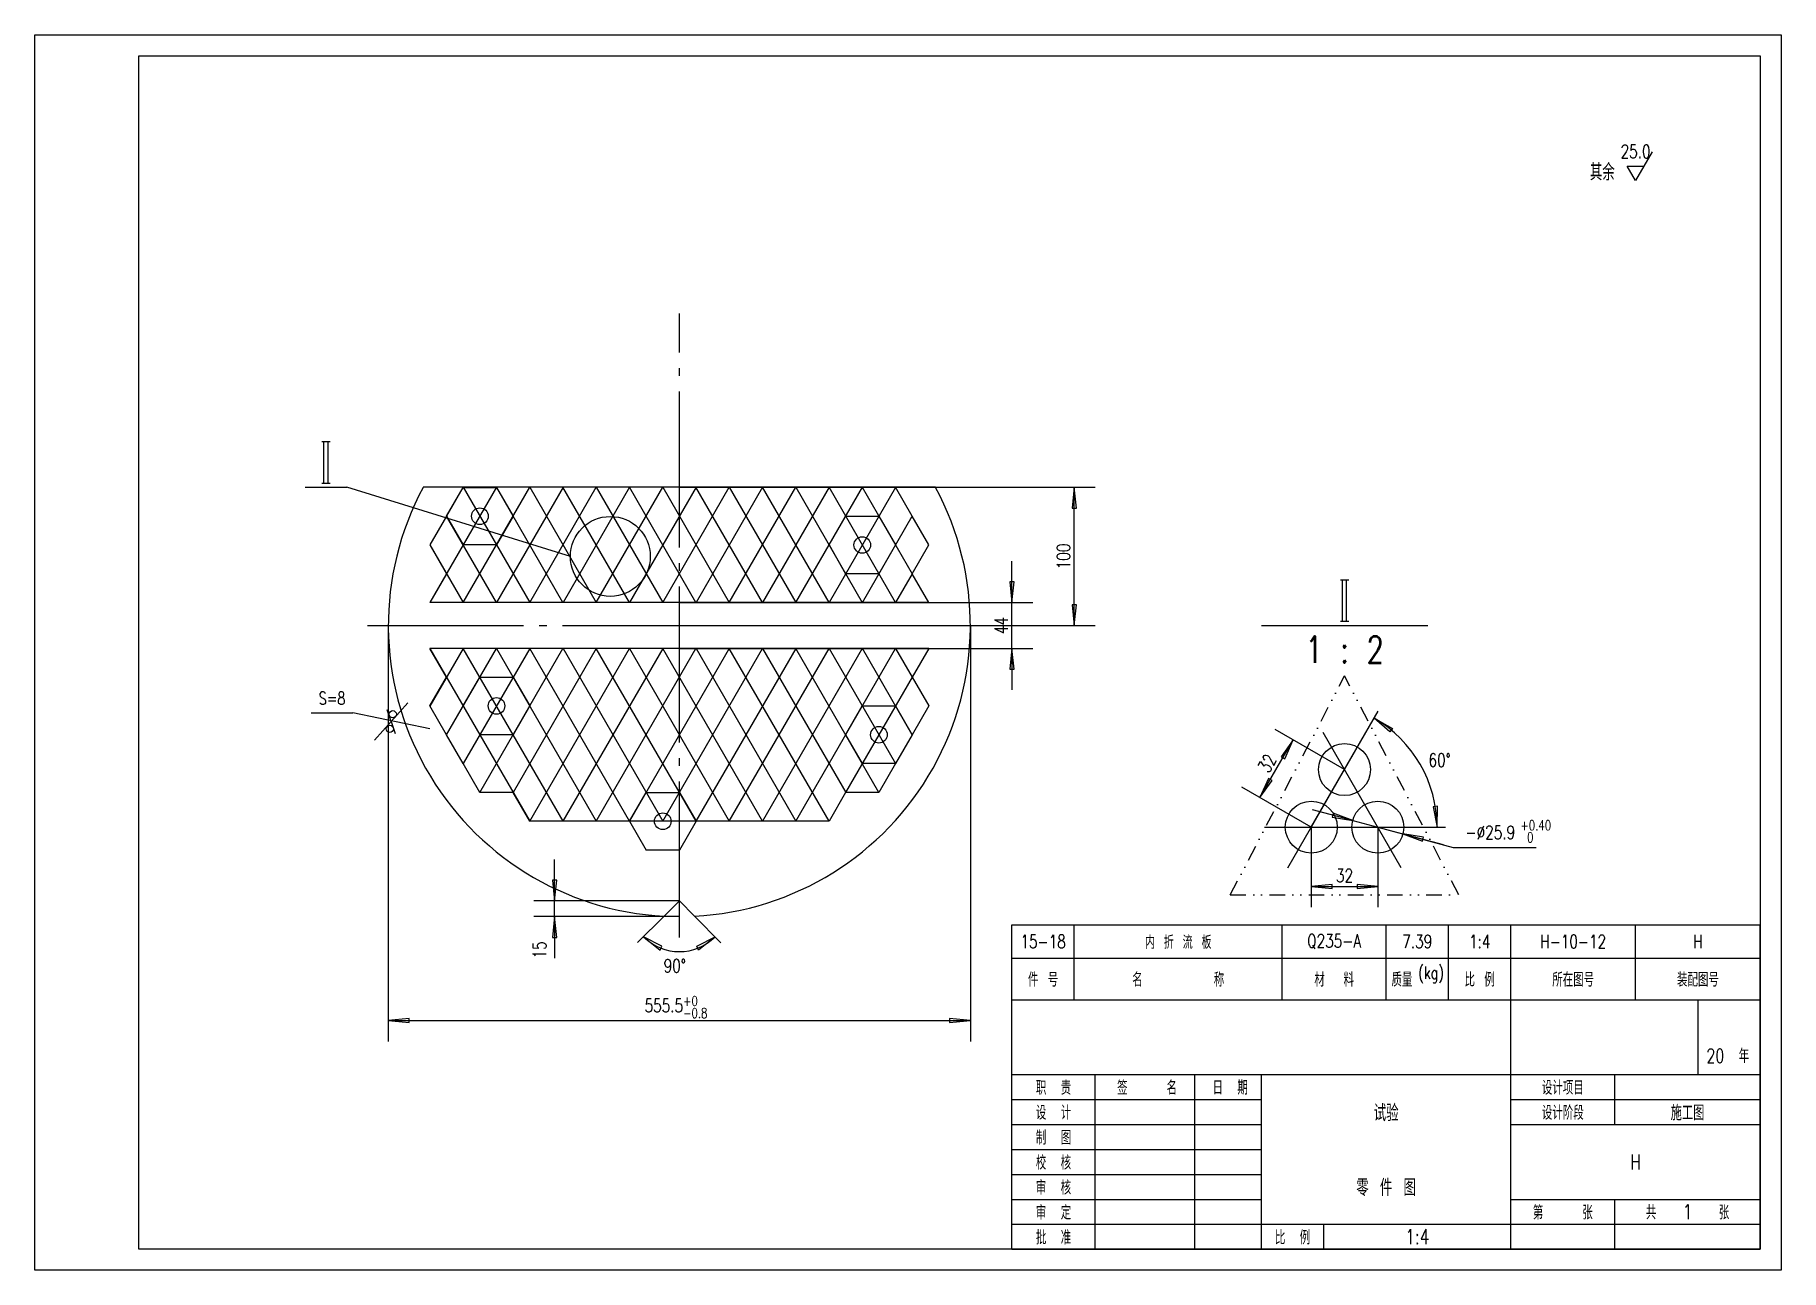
# Model space of a CAD drawing. Extents: x -100 to 1580, y -20 to 1168.
import ezdxf
from ezdxf.enums import TextEntityAlignment as Align

# ---------------------------------------------------------------- set-up
doc = ezdxf.new("R2010")
doc.units = 0
doc.header["$LTSCALE"] = 30
doc.header["$MEASUREMENT"] = 0
doc.linetypes.add('CENTER', pattern=[6.25, 5, -0.5, 0.25, -0.5])
doc.linetypes.add('DIVIDE', pattern=[1.25, 0.5, -0.25, 0, -0.25, 0, -0.25])
for name, color, linetype in [('1', 2, 'CONTINUOUS'), ('2', 1, 'CONTINUOUS'), ('4', 2, 'CENTER'), ('6', 6, 'DIVIDE')]:
    doc.layers.add(name, color=color, linetype=linetype)
doc.styles.add('HZ', font='txt', dxfattribs={"width": 0.75, "bigfont": 'hztxt'})
doc.styles.get("Standard").update_dxf_attribs({"font": 'simplex', "width": 0.75, "bigfont": 'hztxt'})

# ---------------------------------------------------------------- blocks, each defined once
blk = doc.blocks.new('BT3')
at = {"layer": '1'}
for p, q in [((-165, 0), (-165, 18)), ((-115, 0), (-115, 18)), ((-90, 0), (-90, 18)), ((-75, 0), (-75, 18)), ((-60, 0), (-60, 18)), ((-30, 0), (-30, 18)), ((-180, 10), (0, 10))]:
    blk.add_line(p, q, dxfattribs=at)
at = {"layer": '2'}
for p, q in [((-180, 18), (0, 18)), ((-180, 18), (0, 18)), ((-180, 0), (-180, 18)), ((0, 0), (0, 18)), ((-180, 0), (0, 0))]:
    blk.add_line(p, q, dxfattribs=at)
at = {"layer": '1', "style": 'HZ', "width": 0.75}
blk.add_text('(kg)', height=3, dxfattribs=at).set_placement((-79.2, 5), align=Align.CENTER)
for s, p in [('件 号', (-172.5, 5)), ('名       称', (-140, 5)), ('材  料', (-102.5, 5)), ('质量', (-86.2, 5)), ('比 例', (-67.5, 5)), ('所在图号', (-45, 5)), ('装配图号', (-15, 5))]:
    blk.add_text(s, height=3.36, dxfattribs=at).set_placement(p, align=Align.MIDDLE)

msp = doc.modelspace()

# ---------------------------------------------------------------- linework, layer by layer
at = {"layer": '1'}
for p, q in [((176, 776.9), (184, 776.9)), ((178, 736.9), (178, 776.9)), ((182, 736.9), (182, 776.9)), ((160, 732.9), (200, 732.9)), ((176, 736.9), (184, 736.9)), ((415.2, 666.4), (200, 732.9)), ((344.1, 732.9), (280.1, 622)), ((312.1, 622), (376.1, 732.9)), ((312.1, 732.9), (376.1, 622)), ((408, 622), (344, 732.9)), ((408.1, 732.9), (344.1, 622)), ((376, 732.9), (440, 622)), ((376.1, 622), (440.1, 732.9)), ((472, 622), (408, 732.9)), ((472.1, 732.9), (408.1, 622)), ((440, 732.9), (504, 622)), ((440.1, 622), (504.1, 732.9)), ((536, 622), (472, 732.9)), ((536.1, 732.9), (472.1, 622)), ((504, 732.9), (568, 622)), ((504.1, 622), (568.1, 732.9)), ((520, 732.9), (920, 732.9)), ((600, 622), (536, 732.9)), ((600.1, 732.9), (536.1, 622)), ((568, 732.9), (632, 622)), ((568.1, 622), (632.1, 732.9)), ((664, 622), (600, 732.9)), ((664.1, 732.9), (600.1, 622)), ((632, 732.9), (696, 622)), ((632.1, 622), (696.1, 732.9)), ((728, 622), (664, 732.9)), ((728, 732.8), (664.1, 622)), ((696, 732.9), (744, 649.7)), ((900, 600), (900, 732.9)), ((344.1, 622), (296, 705.2)), ((696.1, 622), (744, 705.1)), ((280, 677.5), (312.1, 622)), ((744, 649.7), (728.1, 622)), ((1156, 644), (1164, 644)), ((1158, 604), (1158, 644)), ((1162, 604), (1162, 644)), ((520, 622), (860, 622)), ((840, 578), (840, 622)), ((240, 600), (240, 200)), ((520, 600), (920, 600)), ((800, 600), (800, 200)), ((1156, 604), (1164, 604)), ((312.1, 578), (280, 522.5)), ((280.1, 578), (376.1, 411.7)), ((296, 494.8), (344.1, 578)), ((376.1, 578), (312, 467.1)), ((408.1, 411.7), (312.1, 578)), ((328, 439.4), (408, 578)), ((344.1, 578), (440.1, 411.7)), ((440, 578), (360, 439.4)), ((376, 411.7), (472, 578)), ((472.1, 411.7), (376.1, 578)), ((504, 578), (408, 411.7)), ((408.1, 578), (504.1, 411.7)), ((440, 411.7), (536, 578)), ((536.1, 411.7), (440.1, 578)), ((568, 578), (472, 411.7)), ((472.1, 578), (568.1, 411.7)), ((504, 411.7), (600, 578)), ((600.1, 411.7), (504.1, 578)), ((520, 578), (860, 578)), ((632, 578), (536, 411.7)), ((536.1, 578), (632.1, 411.7)), ((568, 411.7), (664, 578)), ((664, 411.8), (568.1, 578)), ((696, 578), (600, 411.7)), ((600.1, 578), (680.1, 439.4)), ((632, 411.7), (728, 578)), ((712, 439.5), (632.1, 578)), ((664.1, 578), (728, 467.2)), ((744, 494.9), (696.1, 578)), ((728.1, 578), (744, 550.3)), ((744, 550.3), (680, 439.4)), ((165.9, 515.9), (205.9, 515.9)), ((279.8, 500.6), (205.9, 515.9)), ((1128, 406), (1192.5, 517.7)), ((1078.6, 434.5), (1110.6, 489.9)), ((1160, 461.4), (1093.3, 499.9)), ((1128, 406), (1061.3, 444.5)), ((1128, 406), (1257, 406)), ((1128, 406), (1128, 329)), ((1167.9, 412.5), (1216.1, 399.5)), ((1192, 406), (1192, 329)), ((1192, 406), (1264.4, 386.6)), ((1264.4, 386.6), (1344.4, 386.6)), ((1128, 349), (1192, 349)), ((520, 335), (380, 335)), ((520, 320), (380, 320)), ((400, 320), (400, 335)), ((479.9, 295), (505.4, 320.4)), ((560, 294.9), (534.6, 320.4)), ((1320, 0), (1320, 240)), ((1500, 240), (1500, 168)), ((240, 220), (800, 220)), ((240, 220), (800, 220)), ((840, 168), (1560, 168)), ((920, 0), (920, 168)), ((1015.9, 0), (1015.9, 168)), ((1080, 0), (1080, 168)), ((1420, 120), (1420, 168)), ((840, 144), (1080, 144)), ((1320, 144), (1560, 144)), ((840, 120), (1080, 120)), ((1320, 120), (1560, 120)), ((840, 96), (1080, 96)), ((840, 72), (1080, 72)), ((840, 48), (1080, 48)), ((1320, 48), (1560, 48)), ((1420, 0), (1420, 48)), ((840, 24), (1560, 24)), ((1140, 0), (1140, 24))]:
    msp.add_line(p, q, dxfattribs=at)
for points in [[(-100, -20), (-100, 1168), (1580, 1168), (1580, -20)], [(1188.5, 510.8), (1206.2, 500.9), (1203.7, 497.8)], [(1249, 406), (1249.3, 426.3), (1245.4, 425.6)], [(485.6, 300.6), (501.6, 287.8), (503, 291.5)], [(554.4, 300.5), (538.3, 287.8), (536.9, 291.5)]]:
    msp.add_lwpolyline(points, close=True, dxfattribs=at)
for points in [[(1456, 1055.7), (1440, 1028), (1432, 1041.9), (1448, 1041.9)], [(900, 732.9), (898, 712.9), (902, 712.9), (900, 732.9)], [(840, 622), (842, 642), (838, 642), (840, 622), (840, 662)], [(900, 600), (902, 620), (898, 620), (900, 600)], [(840, 578), (838, 558), (842, 558), (840, 578), (840, 538)], [(258.8, 525.5), (242.8, 507.6), (239, 519)], [(226.8, 489.6), (242.8, 507.6), (246.6, 496.2)], [(1110.6, 489.9), (1098.9, 473.6), (1102.4, 471.6), (1110.6, 489.9)], [(1078.6, 434.5), (1090.4, 450.8), (1086.9, 452.8), (1078.6, 434.5)], [(1167.9, 412.5), (1149.1, 419.6), (1148, 415.7), (1167.9, 412.5), (1129.2, 422.8)], [(1216.1, 399.5), (1234.9, 392.4), (1236, 396.3), (1216.1, 399.5), (1254.8, 389.2)], [(400, 335), (402, 355), (398, 355), (400, 335), (400, 375)], [(1128, 349), (1148, 347), (1148, 351), (1128, 349)], [(1192, 349), (1172, 351), (1172, 347), (1192, 349)], [(400, 320), (398, 300), (402, 300), (400, 320), (400, 280)], [(240, 220), (260, 218), (260, 222), (240, 220)], [(800, 220), (780, 222), (780, 218), (800, 220)]]:
    msp.add_lwpolyline(points, dxfattribs=at)
for centre, radius in [((453.6, 666.4), 38.4), ((244.3, 514.6), 3.46), ((241.4, 500.5), 3.46)]:
    msp.add_circle(centre, radius, dxfattribs=at)
for centre, radius, start, end in [((1128, 406), 121, 0, 60), ((520, 335), 48.7, 225, 315)]:
    msp.add_arc(centre, radius, start, end, dxfattribs=at)
for points in [[(900, 732.9), (898, 712.9), (902, 712.9), (900, 732.9)], [(840, 622), (842, 642), (838, 642), (840, 622)], [(900, 600), (902, 620), (898, 620), (900, 600)], [(840, 578), (838, 558), (842, 558), (840, 578)], [(1188.5, 510.8), (1206.2, 500.9), (1203.7, 497.8), (1188.5, 510.8)], [(1110.6, 489.9), (1098.9, 473.6), (1102.4, 471.6), (1110.6, 489.9)], [(1078.6, 434.5), (1090.4, 450.8), (1086.9, 452.8), (1078.6, 434.5)], [(1249, 406), (1249.3, 426.3), (1245.4, 425.6), (1249, 406)], [(1167.9, 412.5), (1149.1, 419.6), (1148, 415.7), (1167.9, 412.5)], [(1216.1, 399.5), (1234.9, 392.4), (1236, 396.3), (1216.1, 399.5)], [(400, 335), (402, 355), (398, 355), (400, 335)], [(1128, 349), (1148, 347), (1148, 351), (1128, 349)], [(1192, 349), (1172, 351), (1172, 347), (1192, 349)], [(400, 320), (398, 300), (402, 300), (400, 320)], [(485.6, 300.6), (501.6, 287.8), (503, 291.5), (485.6, 300.6)], [(554.4, 300.5), (538.3, 287.8), (536.9, 291.5), (554.4, 300.5)], [(240, 220), (260, 218), (260, 222), (240, 220)], [(800, 220), (780, 222), (780, 218), (800, 220)]]:
    msp.add_solid(points, dxfattribs=at)
at = {"layer": '2'}
for p, q in [((766.5, 732.9), (273.5, 732.9)), ((312, 732.9), (296, 705.1)), ((296.1, 705.1), (312.1, 732.8)), ((328, 732.9), (312, 732.9)), ((312.1, 732.8), (344.1, 732.8)), ((360, 732.9), (328, 732.9)), ((344.1, 732.8), (360.1, 705.1)), ((376, 732.9), (360, 732.9)), ((408, 732.9), (376, 732.9)), ((440, 732.9), (408, 732.9)), ((472, 732.9), (440, 732.9)), ((504, 732.9), (472, 732.9)), ((536, 732.9), (504, 732.9)), ((568, 732.9), (536, 732.9)), ((600, 732.9), (568, 732.9)), ((632, 732.9), (600, 732.9)), ((664, 732.9), (632, 732.9)), ((680, 732.9), (664, 732.9)), ((712, 732.9), (680, 732.9)), ((728, 732.9), (712, 732.9)), ((744, 705.1), (728, 732.9)), ((296, 705.1), (280, 677.4)), ((296.1, 705.1), (312.1, 677.4)), ((360.1, 705.1), (344.1, 677.4)), ((664, 677.4), (680, 705.1)), ((680, 705.1), (712, 705.1)), ((712, 705.1), (728, 677.4)), ((760, 677.4), (744, 705.1)), ((280, 677.4), (296, 649.7)), ((344.1, 677.4), (312.1, 677.4)), ((664, 677.4), (680, 649.7)), ((728, 677.4), (712, 649.7)), ((744, 649.7), (760, 677.4)), ((296, 649.7), (280, 622)), ((712, 649.7), (680, 649.7)), ((760, 622), (744, 649.7)), ((760, 622), (280, 622)), ((1080, 600), (1240, 600)), ((296, 550.3), (280, 578)), ((760, 578), (280, 578)), ((760, 578), (744, 550.3)), ((280, 522.6), (296, 550.3)), ((312.1, 522.6), (328.1, 550.3)), ((328.1, 550.3), (360.1, 550.3)), ((360.1, 550.3), (376.1, 522.6)), ((744, 550.3), (760, 522.6)), ((296, 494.9), (280, 522.6)), ((312.1, 522.6), (328.1, 494.9)), ((376.1, 522.6), (360.1, 494.9)), ((680, 494.9), (696, 522.6)), ((696, 522.6), (728, 522.6)), ((728, 522.6), (744, 494.9)), ((760, 522.6), (744, 494.9)), ((312, 467.1), (296, 494.9)), ((360.1, 494.9), (328.1, 494.9)), ((680, 494.9), (696, 467.2)), ((744, 494.9), (728, 467.1)), ((744, 494.9), (728, 467.2)), ((328, 439.4), (312, 467.1)), ((728, 467.2), (696, 467.2)), ((728, 467.1), (712, 439.4)), ((360, 439.4), (328, 439.4)), ((376, 411.7), (360, 439.4)), ((472.1, 411.7), (488.1, 439.5)), ((488.1, 439.5), (520.1, 439.5)), ((520.1, 439.5), (536.1, 411.7)), ((680, 439.4), (664, 411.7)), ((712, 439.4), (680, 439.4)), ((408, 411.7), (376, 411.7)), ((440, 411.7), (408, 411.7)), ((472, 411.7), (440, 411.7)), ((504, 411.7), (472, 411.7)), ((472.1, 411.7), (488.1, 384)), ((536, 411.7), (504, 411.7)), ((536.1, 411.7), (520.1, 384)), ((568, 411.7), (536, 411.7)), ((600, 411.7), (568, 411.7)), ((632, 411.7), (600, 411.7)), ((664, 411.7), (632, 411.7)), ((520.1, 384), (488.1, 384)), ((520, 335), (505.4, 320.4)), ((520, 335), (534.6, 320.4)), ((840, 240), (1560, 240)), ((840, 0), (840, 240)), ((1560, 0), (1560, 240)), ((840, 0), (1560, 0))]:
    msp.add_line(p, q, dxfattribs=at)
msp.add_lwpolyline([(0, 0), (0, 1148), (1560, 1148), (1560, 0)], close=True, dxfattribs=at)
for centre, radius in [((328.1, 705.1), 8), ((696, 677.4), 8), ((344.1, 522.6), 8), ((712, 494.9), 8), ((1160, 461.4), 25), ((1128, 406), 25), ((1192, 406), 25), ((504.1, 411.7), 8)]:
    msp.add_circle(centre, radius, dxfattribs=at)
for start, end in [(151.6753, 267.0074), (272.9926, 28.3247)]:
    msp.add_arc((520, 600), 280, start, end, dxfattribs=at)
at = {"layer": '4'}
for p, q in [((520, 300), (520, 900)), ((220, 600), (820, 600)), ((1105.5, 367), (1182.5, 500.4)), ((1214.5, 367), (1137.5, 500.4)), ((1083, 406), (1237, 406))]:
    msp.add_line(p, q, dxfattribs=at)
at = {"layer": '6'}
for p, q in [((1050.1, 341), (1160, 551.4)), ((1269.9, 341), (1160, 551.4)), ((1050.1, 341), (1269.9, 341))]:
    msp.add_line(p, q, dxfattribs=at)

# ---------------------------------------------------------------- block references
at = {"layer": '1', "xscale": 4, "yscale": 4, "zscale": 4}
msp.add_blockref('BT3', (1560, 240), dxfattribs=at)

# ---------------------------------------------------------------- texts
at = {"layer": '1', "style": 'HZ', "width": 0.75}
for s, height, p in [('25.0', 12.8, (1440, 1049.6)), ('1 : 2', 25.6, (1160, 564)), ('S=8', 12.16, (185.9, 523.9)), ('32', 12.8, (1160, 353)), ('90%%d ', 12.8, (519.9, 266.3))]:
    msp.add_text(s, height=height, dxfattribs=at).set_placement(p, align=Align.CENTER)
for s, height, p in [('其余', 16, (1420, 1028)), ('555.5', 12.8, (523.6, 228))]:
    msp.add_text(s, height=height, dxfattribs=at).set_placement(p, align=Align.RIGHT)
for s, rotation, p in [('100', 90, (896, 666.4)), ('44', 90, (836, 600)), ('32', 60, (1091.2, 464.2)), ('15', 90, (392, 288))]:
    msp.add_text(s, height=12.8, rotation=rotation, dxfattribs=at).set_placement(p, align=Align.CENTER)
for s, height, p in [('60%%d ', 12.8, (1240.8, 464.1)), ('-%%c25.9', 12.8, (1276.4, 394.6)), ('+0.40', 9.6, (1329.2, 403)), (' 0', 9.6, (1329.2, 391.4)), ('+0', 9.6, (523.6, 234)), ('-0.8', 9.6, (523.6, 222.4))]:
    msp.add_text(s, height=height, dxfattribs=at).set_placement(p)
for s, height, p in [('15-18', 12.8, (870, 296)), ('内 折 流 板', 12.8, (1000, 296)), ('Q235-A', 12.8, (1150, 296)), ('7.39', 12.8, (1230, 296)), ('1:4', 12.8, (1290, 296)), ('H-10-12', 12.8, (1380, 296)), ('H', 12.8, (1500, 296)), ('试验', 16, (1200, 132)), ('施工图', 14.4, (1490, 132)), ('H', 14.4, (1440, 84)), ('零 件 图', 16, (1200, 60)), ('1', 14.4, (1490, 36)), ('1:4', 14.4, (1230, 12))]:
    msp.add_text(s, height=height, dxfattribs=at).set_placement(p, align=Align.MIDDLE)
at = {"layer": '1', "width": 0.75}
for s, p in [('20  年', (1528.7, 186.7)), ('职  责', (880, 156)), ('签     名', (970, 156)), ('日  期', (1050, 156)), ('设计项目', (1370, 156)), ('设  计', (880, 132)), ('设计阶段', (1370, 132)), ('制  图', (880, 108)), ('校  核', (880, 84)), ('审  核', (880, 60)), ('审  定', (880, 36)), ('第     张', (1370, 36)), ('共        张', (1490, 36)), ('批  准', (880, 12)), ('比  例', (1110, 12))]:
    msp.add_text(s, height=13.44, dxfattribs=at).set_placement(p, align=Align.MIDDLE)

doc.saveas('drawing.dxf')
